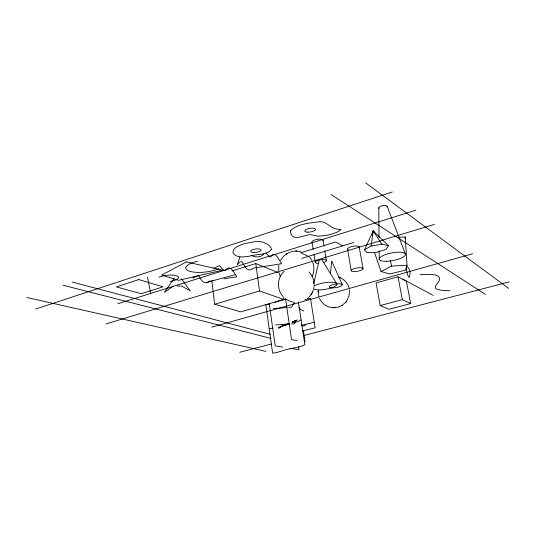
<?xml version="1.0" encoding="UTF-8"?>
<svg xmlns="http://www.w3.org/2000/svg" width="536" height="536" viewBox="0 0 536 536"><rect width="100%" height="100%" fill="white"/><g stroke="black" fill="none" stroke-linecap="round" stroke-linejoin="round"><path stroke-width="0.8" d="M314.197 285.293L313.654 280.026L312.066 275.993M318.86 296.555L318.196 291.993M318.21 291.35L318.284 290.304M318.19 292.194L318.216 291.149M330.471 273.816L331.663 260.938L342.323 284.703M364.46 249.796L371.066 246.031L373.23 230.882L388.52 245.723L386.027 249.374L376.507 252.396L366.972 252.597L364.46 249.796L373.23 230.882L374.657 232.932M278.861 265.367L278.646 270.66M313.808 288.308L313.975 287.39M313.754 283.423L319.101 260.764M312.173 276.415C314.304 272.04 314.491 266.787 312.709 262.265M404.888 238.513L405.283 236.972L398.69 237.267M284.14 271.37C277.005 277.668 276.509 289.681 283.082 296.555M372.071 234.902L373.23 230.882L381.873 244.195L388.52 245.723M405.283 236.972L407.005 265.226L405.564 270.124L389.773 273.936L381.036 271.544L374.543 252.53M313.312 290.103L312.441 292.261M305.775 324.079C305.306 326.21 302.378 326.746 301.487 324.642M311.436 294.07L312.126 292.87M312.026 293.078L312.548 292.046M239.914 257.052L237.267 264.724L240.061 261.943L241.629 261.601A2.231 1.045 72.4 0 1 242.252 262.137C244.845 266.231 247.391 273.327 253.354 268.127L281.681 263.725C278.854 260.496 275.296 249.461 270.781 256.891A6.486 2.814 72.3 0 1 269.91 256.831L268.288 255.685L265.97 252.825M280.549 260.536C283.47 254.841 289.675 251.022 296.073 251.042M308.716 297.4L311.054 294.639M310.934 294.827L311.563 293.875M174.287 278.231L164.344 292.381L172.994 286.378M346.249 301.728L349.103 295.973L349.432 289.695M297.353 319.912L295.725 321.004L294.358 323.791L291.108 323.985M341.767 305.607L345.867 302.197M345.747 302.338L346.37 301.574M263.685 254.017C260.844 257.783 255.605 257.38 251.732 255.679M194.347 276.529L192.9 278.017L198.829 275.249M301.085 319.825L298.666 321.245L294.398 322.491M307.409 298.539L308.079 297.989M294.706 302.351L292.904 304.649A27.403 11.524 75.1 0 0 292.113 306.492L291.879 307.195L288.656 307.43M286.278 254.098L286.767 253.789M286.928 253.689L287.37 253.407M406.516 266.432L407.286 266.6L408.472 268.047A11.142 3.276 74.2 0 1 409.156 269.199C410.797 271.625 409.792 274.894 409.357 277.313A3.94 1.159 74.1 0 1 408.834 277.005L408.533 276.636A3.605 1.059 74.1 0 1 407.903 275.464L406.757 271.578A10.465 3.049 74.1 0 1 406.456 269.976L406.295 266.868A3.363 0.985 74 0 1 406.355 266.68M333.472 307.711L338.129 307.141L342.115 305.406M381.036 271.544L391.608 266.084L407.005 265.226M210.079 280.891C204.189 285.943 201.114 280.04 198.521 275.571M213.636 268.342L219.566 265.575L222.192 268.824L224.443 270.405A6.325 3.082 72.1 0 0 225.381 270.439C230.158 263.189 233.944 273.166 236.986 276.817L223.941 278.794M292.998 321.881L296.696 320.173M285.788 325.238L288.81 323.851M292.589 322.123L296.368 320.387L292.522 322.049M278.693 328.032L280.234 327.369M285.608 325.044L289.453 323.375M278.666 328.059L280.938 327.094M286.224 324.843L289.246 323.556M292.267 322.27L296.04 320.662L292.194 322.19M274.935 302.284L278.244 301.011M278.345 327.69L289.118 323.416M278.318 327.717L288.917 323.63M292.696 322.17L295.725 321.004M282.626 350.758L286.023 349.666A9.675 1.963 -8.4 0 1 287.142 349.385L300.354 346.665L304.87 344.728L298.364 301.942M281.929 351L276.877 352.46A8.985 1.843 -8.2 0 1 274.613 352.889L272.636 353.164L265.829 304.622L267.772 304.361A8.831 2.325 -8 0 0 269.474 304.033M35.671 309.038L392.258 191.995M278.586 300.897L278.934 300.79A9.507 2.472 -8.4 0 1 280.026 300.475M281.755 325.231L282.097 325.124M117.826 303.758L415.903 210.166M232.001 270.981L255.759 263.565L279.383 273.079M301.996 258.352L353.76 242.473M105.994 323.925L434.401 224.39M211.914 281.474L214.688 304.227L259.565 290.994L283.986 299.51L283.624 297.058M283.986 299.51L240.718 311.865L214.688 304.227M211.861 327.107L472.611 253.763M398 276.764L376.091 282.901L380.192 305.56L388.995 309.305L410.69 303.59L406.395 281.233L398 276.764L402.328 299.651L410.69 303.59M206.715 282.405L235.512 274.626M380.192 305.56L402.328 299.651M239.793 352.259L271.343 344.018M303.704 335.563L509.2 281.889M304.877 299.751L310.512 298.324L315.135 327.851L302.398 330.9M280.408 300.374L285.815 299.229M301.252 325.426L314.264 322.283M283.939 324.622L289.4 323.496M371.066 246.031L381.873 244.195M211.707 280.65L213.341 280.402M269.206 328.689L271.162 328.414A8.904 2.084 -8.1 0 0 272.878 328.092M334.987 307.677L335.429 307.644M273.327 308.542L287.041 307.543M275.665 324.937L289.48 324.086M420.117 274.479C424.324 275.363 442.334 271.678 439.165 280.837C438.234 283.343 434.187 285.313 435.527 288.268A25.272 6.131 -11.5 0 0 436.579 289.092L441.704 290.365L450.207 290.82M296.227 251.042L301.078 251.712M295.718 251.042L296.663 251.036M319.516 298.338C321.835 303.751 327.429 307.557 333.318 307.704M332.91 307.691L333.821 307.718M177.161 285.949L180.458 286.144M297.132 340.561L291.571 339.663L285.494 298.458M282.586 347.08L275.203 345.894L269.24 303.751M289.976 348.273L299.001 349.72L298.512 346.423M293.366 302.157L289.922 301.219L286.385 299.39M26.8 297.48L265.916 351.361M62.993 285.232L271.049 338.41M72.327 282.077L270.251 334.31M338.45 277.018L339.744 277.474M303.765 310.96L300.629 309.661L298.894 307.57M340.239 277.682C344.521 279.537 347.844 283.41 349.057 287.912M339.556 277.393L340.628 277.862M308.401 256.389L300.736 252.791L335.543 241.997L342.739 245.857M402.978 279.243L433.168 295.329M181.168 285.882L190.24 290.814L181.49 278.841M331.067 194.535L485.435 294.391M365.639 182.836L508.624 288.408M309.151 272.02L312.187 276.214M309.54 257.059L311.925 260.55M322.237 260.275L336.782 283.765M280.435 276.697L279.303 273.856M387.119 206.193L405.39 254.01M390.389 260.442L391.608 266.084M147.494 277.025L150.623 292.89M359.2 246.962L363.046 268.643A5.983 1.695 -9.9 0 1 354.276 271.585A5.983 1.695 -9.9 0 1 354.108 268.63A5.983 1.695 -9.9 0 1 363.046 268.643M347.522 249.073L351.241 270.62M323.041 240.235L323.979 245.917M324.776 250.788L326.377 260.536M312.012 242.111L313.178 249.414M313.962 254.285L315.262 262.406M303.336 330.384L305.078 341.841M255.759 263.565L259.565 290.994M378.771 207.787L379.032 237.528M379.153 250.875L379.227 259.216M159.045 277.3A10.908 3.29 -5.8 0 1 176.88 275.873A10.908 3.29 -5.8 0 1 169.892 281.521M218.835 268.71A19.249 6.023 -6.6 0 1 189.148 271.102A19.249 6.023 -6.6 0 1 197.59 261.186M348.132 249.736A5.936 1.836 -10.1 0 1 353.003 246.272A5.936 1.836 -10.1 0 1 358.899 247.793M379.153 208.424A4.268 1.487 -11.3 0 1 382.805 205.643A4.268 1.487 -11.3 0 1 386.892 206.976M312.501 242.667A5.595 1.816 -9.3 0 1 317.138 239.378A5.595 1.816 -9.3 0 1 322.819 240.912M318.491 263.364A5.635 1.695 -9.3 0 1 316.374 261.086A5.635 1.695 -9.3 0 1 325.05 259.719A5.635 1.695 -9.3 0 1 323.449 262.586M313.707 286.398A12.254 3.33 -9.2 0 1 332.561 282.325A12.254 3.33 -9.2 0 1 331.576 287.852A12.254 3.33 -9.2 0 1 313.279 288.817M271.45 249.267C267.062 255.692 256.409 253.763 249.575 256.161C244.376 256.818 237.656 258.238 233.622 253.91A31.269 10.211 -8 0 1 232.952 252.436L233.421 249.923L235.539 247.692A19.644 6.432 -7.7 0 1 237.709 246.359L241.589 244.657A25.339 8.254 -7.8 0 1 244.986 243.525L255.431 241.488A10.546 3.491 -7.8 0 1 258.365 241.435L263.27 242.232L267.759 244.436A59.556 19.129 -6.8 0 1 269.333 245.689L270.861 247.485L271.45 249.267M290.318 230.815C291.43 242.393 302.766 235.478 309.359 234.708A4.63 1.534 -9.1 0 1 310.893 234.735L318.438 236.182L326.19 235.411A20.294 6.854 -9.6 0 0 329.955 234.587L335.717 232.704A21.159 7.149 -9.6 0 0 338.712 231.297L341.077 229.529L338.578 229.341A7.752 2.606 -10.1 0 1 337.432 229.234C330.993 228.537 327.06 221.917 320.515 221.663C310.719 222.862 297.46 223.693 290.318 230.815M186.414 261.903L161.778 275.048L178.441 280.328L222.587 270.184L186.414 261.903M138.797 279.584L116.346 286.894L141.223 293.728L163.118 286.814L138.797 279.584M307.55 232.155A5.501 1.869 -9.2 0 0 315.59 229.301A5.501 1.869 -9.2 0 0 307.316 228.926A5.501 1.869 -9.2 0 0 307.55 232.155M253.347 252.496A5.273 1.708 -7.8 0 0 261.106 250.004A5.273 1.708 -7.8 0 0 253.18 249.528A5.273 1.708 -7.8 0 0 253.347 252.496M386.315 261.28A13.353 3.866 -10.8 0 0 405.464 254.278A13.353 3.866 -10.8 0 0 385.25 254.667A13.353 3.866 -10.8 0 0 386.315 261.28M332.682 287.899A6.62 1.782 -9.4 0 0 342.337 284.784A6.62 1.782 -9.4 0 0 332.394 284.81A6.62 1.782 -9.4 0 0 332.682 287.899"/></g></svg>
